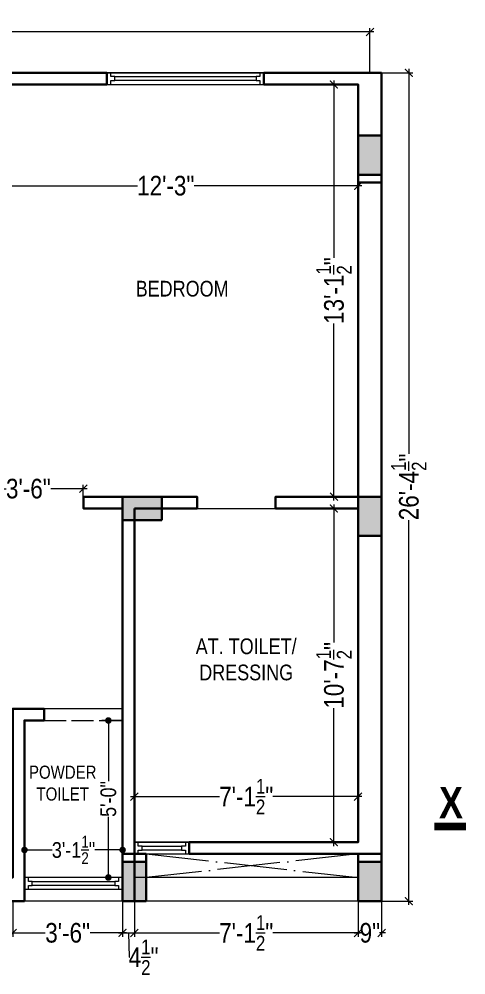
# Model space of a CAD drawing. Header units: millimetres. Extents: x 56222 to 120458, y -162468 to -121287.
# Drawn here: x 118287 to 118457.7, y -159366.6 to -159001.4 of the extents above; entities that cross this region are included whole.
import ezdxf

# ---------------------------------------------------------------- set-up
doc = ezdxf.new("R2010")
doc.units = ezdxf.units.MM
doc.header["$MEASUREMENT"] = 0
doc.header["$PDMODE"] = 35
doc.linetypes.add('ACAD_ISO02W100', pattern=[15, 12, -3])
doc.linetypes.add('ACAD_ISO04W100', pattern=[30, 24, -3, 0, -3])
doc.layers.get('Defpoints').update_dxf_attribs({"color": 220})
for name, color, linetype, lineweight in [('COLUMN', 1, 'Continuous', 30), ('GROUND FLOOR', 7, 'Continuous', 9), ('GROUND FLOOR ( DW_RAIL )', 7, 'Continuous', 9), ('SECOND FLOOR', 7, 'Continuous', 9), ('SECOND FLOOR  ( PLINE )', 251, 'Continuous', 30), ('SECOND FLOOR ( DIM )', 7, 'Continuous', 9), ('SECOND FLOOR ( DW_RAIL )', 7, 'Continuous', 9), ('SECOND FLOOR ( PLine )', 7, 'Continuous', 30), ('SECOND FLOOR ( TEXT )', 7, 'Continuous', 9), ('SECTION', 7, 'Continuous', 9)]:
    doc.layers.add(name, color=color, linetype=linetype, lineweight=lineweight)
doc.styles.add('Cn BT~6', font='swissc.ttf', dxfattribs={"height": 6})
doc.styles.add("Cn_BT_0'-0", font='swissc.ttf')
doc.styles.add('Cn_BT_7½', font='swissc.ttf', dxfattribs={"height": 7.5})
doc.styles.add('KATHA', font='swissc.ttf')
doc.dimstyles.new('Cn BT~6', dxfattribs={"dimtxt": 0.18, "dimasz": 2.5, "dimexe": 2.5, "dimexo": 0, "dimgap": 0.09, "dimtad": 0, "dimdec": 3, "dimzin": 3, "dimdsep": 46, "dimlunit": 4, "dimtxsty": 'Cn BT~6', "dimblk": 'DOT', "dimcen": 0.09, "dimdle": 2, "dimclrd": 250, "dimclre": 250, "dimclrt": 5, "dimadec": 0, "dimazin": 0, "dimtfac": 0.75, "dimtdec": 3, "dimtofl": 0, "dimtmove": 0, "dimatfit": 3, "dimfxl": 1, "dimtolj": 1, "dimtzin": 0, "dimlwd": 15, "dimlwe": 15, "dimarcsym": 0})
doc.dimstyles.new('Cn_BT_7½', dxfattribs={"dimtxt": 9, "dimasz": 3, "dimexe": 1.5, "dimexo": 0, "dimgap": 0.09, "dimtad": 0, "dimdec": 3, "dimzin": 3, "dimdsep": 46, "dimlunit": 4, "dimtxsty": 'Cn_BT_7½', "dimblk": 'ARCHTICK', "dimcen": 0.09, "dimdle": 1.5, "dimclrd": 251, "dimclre": 251, "dimclrt": 14, "dimadec": 0, "dimazin": 0, "dimtfac": 0.75, "dimtdec": 3, "dimtofl": 0, "dimtmove": 0, "dimatfit": 3, "dimfxl": 0, "dimtolj": 1, "dimtzin": 0, "dimlwd": 15, "dimlwe": 15, "dimarcsym": 0})

# ---------------------------------------------------------------- blocks, each defined once
blk = doc.blocks.new('_ArchTick')
at = {"color": 0, "linetype": 'ByBlock', "const_width": 0.15}
blk.add_lwpolyline([(-0.5, -0.5), (0.5, 0.5)], dxfattribs=at)
blk = doc.blocks.new('*D389')
at = {"layer": 'Defpoints', "color": 0, "transparency": 16777216}
for p in [(118416.51, -159298.46), (118331.01, -159306.52), (118416.51, -159306.52)]:
    blk.add_point(p, dxfattribs=at)
at = {"layer": 'SECOND FLOOR ( DIM )', "color": 251, "lineweight": 15, "transparency": 16777216}
for p, q in [((118331.01, -159306.52), (118331.01, -159296.96)), ((118416.51, -159306.52), (118416.51, -159296.96)), ((118329.51, -159298.46), (118363.56, -159298.46)), ((118418.01, -159298.46), (118383.96, -159298.46))]:
    blk.add_line(p, q, dxfattribs=at)
at = {"layer": 'SECOND FLOOR ( DIM )', "color": 251, "lineweight": 15, "transparency": 16777216, "xscale": 3, "yscale": 3, "zscale": 3, "rotation": 180}
blk.add_blockref('_ArchTick', (118331.01, -159298.46), dxfattribs=at)
at = {"layer": 'SECOND FLOOR ( DIM )', "color": 251, "lineweight": 15, "transparency": 16777216, "xscale": 3, "yscale": 3, "zscale": 3}
blk.add_blockref('_ArchTick', (118416.51, -159298.46), dxfattribs=at)
at = {"layer": 'SECOND FLOOR ( DIM )', "color": 14, "transparency": 16777216, "insert": (118373.76, -159298.46), "char_height": 7.5, "attachment_point": 5, "style": 'Cn_BT_7½'}
blk.add_mtext('\\A1;7\'-1{\\H0.75x;\\S1/2;}"', dxfattribs=at)
blk = doc.blocks.new('*D390')
at = {"layer": 'Defpoints', "color": 0, "transparency": 16777216}
for p in [(118425.51, -159021.86), (118421.01, -159338.36), (118435.9, -159338.36)]:
    blk.add_point(p, dxfattribs=at)
at = {"layer": 'SECOND FLOOR ( DIM )', "color": 251, "lineweight": 15, "transparency": 16777216}
for p, q in [((118425.51, -159021.86), (118437.4, -159021.86)), ((118435.9, -159020.36), (118435.9, -159167.44)), ((118435.9, -159339.86), (118435.9, -159192.78)), ((118421.01, -159338.36), (118437.4, -159338.36))]:
    blk.add_line(p, q, dxfattribs=at)
at = {"layer": 'SECOND FLOOR ( DIM )', "color": 251, "lineweight": 15, "transparency": 16777216, "xscale": 3, "yscale": 3, "zscale": 3}
for p, rotation in [((118435.9, -159021.86), 90), ((118435.9, -159338.36), 270)]:
    blk.add_blockref('_ArchTick', p, dxfattribs=dict(at, rotation=rotation))
at = {"layer": 'SECOND FLOOR ( DIM )', "color": 14, "transparency": 16777216, "insert": (118435.9, -159180.11), "char_height": 7.5, "attachment_point": 5, "rotation": 90, "style": 'Cn_BT_7½'}
blk.add_mtext('\\A1;26\'-4{\\H0.75x;\\S1/2;}"', dxfattribs=at)
blk = doc.blocks.new('*D391')
at = {"layer": 'Defpoints', "color": 0, "transparency": 16777216}
for p in [(118416.51, -159188.36), (118407.27, -159315.86), (118416.51, -159315.86)]:
    blk.add_point(p, dxfattribs=at)
at = {"layer": 'SECOND FLOOR ( DIM )', "color": 251, "lineweight": 15, "transparency": 16777216}
for p, q in [((118407.27, -159186.86), (118407.27, -159239.58)), ((118416.51, -159188.36), (118405.77, -159188.36)), ((118407.27, -159317.36), (118407.27, -159264.64)), ((118416.51, -159315.86), (118405.77, -159315.86))]:
    blk.add_line(p, q, dxfattribs=at)
at = {"layer": 'SECOND FLOOR ( DIM )', "color": 251, "lineweight": 15, "transparency": 16777216, "xscale": 3, "yscale": 3, "zscale": 3}
for p, rotation in [((118407.27, -159188.36), 90), ((118407.27, -159315.86), 270)]:
    blk.add_blockref('_ArchTick', p, dxfattribs=dict(at, rotation=rotation))
at = {"layer": 'SECOND FLOOR ( DIM )', "color": 14, "transparency": 16777216, "insert": (118407.27, -159252.11), "char_height": 7.5, "attachment_point": 5, "rotation": 90, "style": 'Cn_BT_7½'}
blk.add_mtext('\\A1;10\'-7{\\H0.75x;\\S1/2;}"', dxfattribs=at)
blk = doc.blocks.new('*D392')
at = {"layer": 'Defpoints', "color": 0, "transparency": 16777216}
for p in [(118416.51, -159026.36), (118407.27, -159183.86), (118416.51, -159183.86)]:
    blk.add_point(p, dxfattribs=at)
at = {"layer": 'SECOND FLOOR ( DIM )', "color": 251, "lineweight": 15, "transparency": 16777216}
for p, q in [((118416.51, -159026.36), (118405.77, -159026.36)), ((118407.27, -159024.86), (118407.27, -159092.58)), ((118407.27, -159185.36), (118407.27, -159117.64)), ((118416.51, -159183.86), (118405.77, -159183.86))]:
    blk.add_line(p, q, dxfattribs=at)
at = {"layer": 'SECOND FLOOR ( DIM )', "color": 251, "lineweight": 15, "transparency": 16777216, "xscale": 3, "yscale": 3, "zscale": 3}
for p, rotation in [((118407.27, -159026.36), 90), ((118407.27, -159183.86), 270)]:
    blk.add_blockref('_ArchTick', p, dxfattribs=dict(at, rotation=rotation))
at = {"layer": 'SECOND FLOOR ( DIM )', "color": 14, "transparency": 16777216, "insert": (118407.27, -159105.11), "char_height": 7.5, "attachment_point": 5, "rotation": 90, "style": 'Cn_BT_7½'}
blk.add_mtext('\\A1;13\'-1{\\H0.75x;\\S1/2;}"', dxfattribs=at)
blk = doc.blocks.new('*D393')
at = {"layer": 'Defpoints', "color": 0, "transparency": 16777216}
for p in [(118269.51, -159054.86), (118416.51, -159054.86), (118416.51, -159065.06)]:
    blk.add_point(p, dxfattribs=at)
at = {"layer": 'SECOND FLOOR ( DIM )', "color": 251, "lineweight": 15, "transparency": 16777216}
for p, q in [((118269.51, -159054.86), (118269.51, -159066.56)), ((118416.51, -159054.86), (118416.51, -159066.56)), ((118268.01, -159065.06), (118332.15, -159065.06)), ((118418.01, -159065.06), (118353.87, -159065.06))]:
    blk.add_line(p, q, dxfattribs=at)
at = {"layer": 'SECOND FLOOR ( DIM )', "color": 251, "lineweight": 15, "transparency": 16777216, "xscale": 3, "yscale": 3, "zscale": 3, "rotation": 180}
blk.add_blockref('_ArchTick', (118269.51, -159065.06), dxfattribs=at)
at = {"layer": 'SECOND FLOOR ( DIM )', "color": 251, "lineweight": 15, "transparency": 16777216, "xscale": 3, "yscale": 3, "zscale": 3}
blk.add_blockref('_ArchTick', (118416.51, -159065.06), dxfattribs=at)
at = {"layer": 'SECOND FLOOR ( DIM )', "color": 14, "transparency": 16777216, "insert": (118343.01, -159065.06), "char_height": 7.5, "attachment_point": 5, "style": 'Cn_BT_7½'}
blk.add_mtext('\\A1;12\'-3"', dxfattribs=at)
blk = doc.blocks.new('*D395')
at = {"layer": 'Defpoints', "color": 0, "transparency": 16777216}
for p in [(118013.01, -159006.3), (118013.01, -159021.86), (118421.01, -159021.86)]:
    blk.add_point(p, dxfattribs=at)
at = {"layer": 'SECOND FLOOR ( DIM )', "color": 251, "lineweight": 15, "transparency": 16777216}
for p, q in [((118013.01, -159021.86), (118013.01, -159004.8)), ((118421.01, -159021.86), (118421.01, -159004.8)), ((118011.51, -159006.3), (118199.98, -159006.3)), ((118422.51, -159006.3), (118222.05, -159006.3))]:
    blk.add_line(p, q, dxfattribs=at)
at = {"layer": 'SECOND FLOOR ( DIM )', "color": 251, "lineweight": 15, "transparency": 16777216, "xscale": 3, "yscale": 3, "zscale": 3, "rotation": 180}
blk.add_blockref('_ArchTick', (118013.01, -159006.3), dxfattribs=at)
at = {"layer": 'SECOND FLOOR ( DIM )', "color": 251, "lineweight": 15, "transparency": 16777216, "xscale": 3, "yscale": 3, "zscale": 3}
blk.add_blockref('_ArchTick', (118421.01, -159006.3), dxfattribs=at)
at = {"layer": 'SECOND FLOOR ( DIM )', "color": 14, "transparency": 16777216, "insert": (118211.01, -159006.3), "char_height": 7.5, "attachment_point": 5, "style": 'Cn_BT_7½'}
blk.add_mtext('\\A1;34\'-0"', dxfattribs=at)
blk = doc.blocks.new('*D384')
at = {"layer": 'Defpoints', "color": 0, "transparency": 16777216}
for p in [(118284.51, -159338.36), (118326.51, -159338.36), (118326.51, -159350.53)]:
    blk.add_point(p, dxfattribs=at)
at = {"layer": 'SECOND FLOOR ( DIM )', "color": 251, "lineweight": 15, "transparency": 16777216}
for p, q in [((118284.51, -159338.36), (118284.51, -159352.03)), ((118326.51, -159338.36), (118326.51, -159352.03)), ((118283.01, -159350.53), (118296.96, -159350.53)), ((118328.01, -159350.53), (118314.07, -159350.53))]:
    blk.add_line(p, q, dxfattribs=at)
at = {"layer": 'SECOND FLOOR ( DIM )', "color": 251, "lineweight": 15, "transparency": 16777216, "xscale": 3, "yscale": 3, "zscale": 3, "rotation": 180}
blk.add_blockref('_ArchTick', (118284.51, -159350.53), dxfattribs=at)
at = {"layer": 'SECOND FLOOR ( DIM )', "color": 251, "lineweight": 15, "transparency": 16777216, "xscale": 3, "yscale": 3, "zscale": 3}
blk.add_blockref('_ArchTick', (118326.51, -159350.53), dxfattribs=at)
at = {"layer": 'SECOND FLOOR ( DIM )', "color": 14, "transparency": 16777216, "insert": (118305.51, -159350.53), "char_height": 7.5, "attachment_point": 5, "style": 'Cn_BT_7½'}
blk.add_mtext('\\A1;3\'-6"', dxfattribs=at)
blk = doc.blocks.new('*D385')
at = {"layer": 'Defpoints', "color": 0, "transparency": 16777216}
for p in [(118326.51, -159338.36), (118331.01, -159338.36), (118331.01, -159350.53)]:
    blk.add_point(p, dxfattribs=at)
at = {"layer": 'SECOND FLOOR ( DIM )', "color": 251, "lineweight": 15, "transparency": 16777216}
for p, q in [((118326.51, -159338.36), (118326.51, -159352.03)), ((118331.01, -159338.36), (118331.01, -159352.03)), ((118325.01, -159350.53), (118332.51, -159350.53)), ((118328.76, -159350.53), (118328.99, -159359.81)), ((118328.99, -159359.81), (118329.17, -159359.81))]:
    blk.add_line(p, q, dxfattribs=at)
at = {"layer": 'SECOND FLOOR ( DIM )', "color": 251, "lineweight": 15, "transparency": 16777216, "xscale": 3, "yscale": 3, "zscale": 3, "rotation": 180}
blk.add_blockref('_ArchTick', (118326.51, -159350.53), dxfattribs=at)
at = {"layer": 'SECOND FLOOR ( DIM )', "color": 251, "lineweight": 15, "transparency": 16777216, "xscale": 3, "yscale": 3, "zscale": 3}
blk.add_blockref('_ArchTick', (118331.01, -159350.53), dxfattribs=at)
at = {"layer": 'SECOND FLOOR ( DIM )', "color": 14, "transparency": 16777216, "insert": (118334.54, -159359.81), "char_height": 7.5, "attachment_point": 5, "style": 'Cn_BT_7½'}
blk.add_mtext('\\A1;4{\\H0.75x;\\S1/2;}"', dxfattribs=at)
blk = doc.blocks.new('*D386')
at = {"layer": 'Defpoints', "color": 0, "transparency": 16777216}
for p in [(118331.01, -159338.36), (118416.51, -159338.36), (118416.51, -159350.53)]:
    blk.add_point(p, dxfattribs=at)
at = {"layer": 'SECOND FLOOR ( DIM )', "color": 251, "lineweight": 15, "transparency": 16777216}
for p, q in [((118331.01, -159338.36), (118331.01, -159352.03)), ((118416.51, -159338.36), (118416.51, -159352.03)), ((118329.51, -159350.53), (118363.56, -159350.53)), ((118418.01, -159350.53), (118383.96, -159350.53))]:
    blk.add_line(p, q, dxfattribs=at)
at = {"layer": 'SECOND FLOOR ( DIM )', "color": 251, "lineweight": 15, "transparency": 16777216, "xscale": 3, "yscale": 3, "zscale": 3, "rotation": 180}
blk.add_blockref('_ArchTick', (118331.01, -159350.53), dxfattribs=at)
at = {"layer": 'SECOND FLOOR ( DIM )', "color": 251, "lineweight": 15, "transparency": 16777216, "xscale": 3, "yscale": 3, "zscale": 3}
blk.add_blockref('_ArchTick', (118416.51, -159350.53), dxfattribs=at)
at = {"layer": 'SECOND FLOOR ( DIM )', "color": 14, "transparency": 16777216, "insert": (118373.76, -159350.53), "char_height": 7.5, "attachment_point": 5, "style": 'Cn_BT_7½'}
blk.add_mtext('\\A1;7\'-1{\\H0.75x;\\S1/2;}"', dxfattribs=at)
blk = doc.blocks.new('*D387')
at = {"layer": 'Defpoints', "color": 0, "transparency": 16777216}
for p in [(118416.51, -159338.36), (118425.51, -159338.36), (118425.51, -159350.53)]:
    blk.add_point(p, dxfattribs=at)
at = {"layer": 'SECOND FLOOR ( DIM )', "color": 251, "lineweight": 15, "transparency": 16777216}
for p, q in [((118416.51, -159338.36), (118416.51, -159352.03)), ((118425.51, -159338.36), (118425.51, -159352.03)), ((118415.01, -159350.53), (118417.36, -159350.53)), ((118427.01, -159350.53), (118424.67, -159350.53))]:
    blk.add_line(p, q, dxfattribs=at)
at = {"layer": 'SECOND FLOOR ( DIM )', "color": 251, "lineweight": 15, "transparency": 16777216, "xscale": 3, "yscale": 3, "zscale": 3, "rotation": 180}
blk.add_blockref('_ArchTick', (118416.51, -159350.53), dxfattribs=at)
at = {"layer": 'SECOND FLOOR ( DIM )', "color": 251, "lineweight": 15, "transparency": 16777216, "xscale": 3, "yscale": 3, "zscale": 3}
blk.add_blockref('_ArchTick', (118425.51, -159350.53), dxfattribs=at)
at = {"layer": 'SECOND FLOOR ( DIM )', "color": 14, "transparency": 16777216, "insert": (118421.01, -159350.53), "char_height": 7.5, "attachment_point": 5, "style": 'Cn_BT_7½'}
blk.add_mtext('\\A1;9"', dxfattribs=at)
blk = doc.blocks.new('*D379')
at = {"layer": 'Defpoints', "color": 0, "transparency": 16777216}
for p in [(118269.51, -159180.81), (118269.51, -159188.36), (118311.51, -159188.36)]:
    blk.add_point(p, dxfattribs=at)
at = {"layer": 'SECOND FLOOR ( DIM )', "color": 251, "lineweight": 15, "transparency": 16777216}
for p, q in [((118269.51, -159188.36), (118269.51, -159179.31)), ((118311.51, -159188.36), (118311.51, -159179.31)), ((118268.01, -159180.81), (118281.96, -159180.81)), ((118313.01, -159180.81), (118299.07, -159180.81))]:
    blk.add_line(p, q, dxfattribs=at)
at = {"layer": 'SECOND FLOOR ( DIM )', "color": 251, "lineweight": 15, "transparency": 16777216, "xscale": 3, "yscale": 3, "zscale": 3, "rotation": 180}
blk.add_blockref('_ArchTick', (118269.51, -159180.81), dxfattribs=at)
at = {"layer": 'SECOND FLOOR ( DIM )', "color": 251, "lineweight": 15, "transparency": 16777216, "xscale": 3, "yscale": 3, "zscale": 3}
blk.add_blockref('_ArchTick', (118311.51, -159180.81), dxfattribs=at)
at = {"layer": 'SECOND FLOOR ( DIM )', "color": 14, "transparency": 16777216, "insert": (118290.51, -159180.81), "char_height": 7.5, "attachment_point": 5, "style": 'Cn_BT_7½'}
blk.add_mtext('\\A1;3\'-6"', dxfattribs=at)
blk = doc.blocks.new('_Dot')
at = {"color": 0, "linetype": 'ByBlock', "lineweight": -2}
blk.add_line((-0.5, 0), (-1, 0), dxfattribs=at)
at = {"color": 0, "linetype": 'ByBlock', "const_width": 0.5}
blk.add_lwpolyline([(-0.25, 0, 1), (0.25, 0, 1)], format="xyb", close=True, dxfattribs=at)
blk = doc.blocks.new('*D377')
at = {"layer": 'Defpoints', "color": 0, "transparency": 16777216}
for p in [(118289.01, -159311.36), (118326.51, -159311.36), (118326.51, -159318.83)]:
    blk.add_point(p, dxfattribs=at)
at = {"layer": 'SECOND FLOOR ( DIM )', "color": 250, "lineweight": 15, "transparency": 16777216}
for p, q in [((118289.01, -159311.36), (118289.01, -159321.33)), ((118326.51, -159311.36), (118326.51, -159321.33)), ((118291.51, -159318.83), (118299.57, -159318.83)), ((118324.01, -159318.83), (118315.96, -159318.83))]:
    blk.add_line(p, q, dxfattribs=at)
at = {"layer": 'SECOND FLOOR ( DIM )', "color": 250, "lineweight": 15, "transparency": 16777216, "xscale": 2.5, "yscale": 2.5, "zscale": 2.5, "rotation": 180}
blk.add_blockref('_Dot', (118289.01, -159318.83), dxfattribs=at)
at = {"layer": 'SECOND FLOOR ( DIM )', "color": 250, "lineweight": 15, "transparency": 16777216, "xscale": 2.5, "yscale": 2.5, "zscale": 2.5}
blk.add_blockref('_Dot', (118326.51, -159318.83), dxfattribs=at)
at = {"layer": 'SECOND FLOOR ( DIM )', "color": 5, "transparency": 16777216, "insert": (118307.76, -159318.83), "char_height": 6, "attachment_point": 5, "style": 'Cn BT~6'}
blk.add_mtext('\\A1;3\'-1{\\H0.75x;\\S1/2;}"', dxfattribs=at)
blk = doc.blocks.new('*D378')
at = {"layer": 'Defpoints', "color": 0, "transparency": 16777216}
for p in [(118321.08, -159269.36), (118326.51, -159269.36), (118326.51, -159329.36)]:
    blk.add_point(p, dxfattribs=at)
at = {"layer": 'SECOND FLOOR ( DIM )', "color": 250, "lineweight": 15, "transparency": 16777216}
for p, q in [((118326.51, -159269.36), (118318.58, -159269.36)), ((118321.08, -159271.86), (118321.08, -159292.51)), ((118321.08, -159326.86), (118321.08, -159306.21)), ((118326.51, -159329.36), (118318.58, -159329.36))]:
    blk.add_line(p, q, dxfattribs=at)
at = {"layer": 'SECOND FLOOR ( DIM )', "color": 250, "lineweight": 15, "transparency": 16777216, "xscale": 2.5, "yscale": 2.5, "zscale": 2.5}
for p, rotation in [((118321.08, -159269.36), 90), ((118321.08, -159329.36), 270)]:
    blk.add_blockref('_Dot', p, dxfattribs=dict(at, rotation=rotation))
at = {"layer": 'SECOND FLOOR ( DIM )', "color": 5, "transparency": 16777216, "insert": (118321.08, -159299.36), "char_height": 6, "attachment_point": 5, "rotation": 90, "style": 'Cn BT~6'}
blk.add_mtext('\\A1;5\'-0"', dxfattribs=at)

msp = doc.modelspace()

# ---------------------------------------------------------------- hatches: boundary and pattern name
at = {"layer": 'COLUMN'}
h = msp.add_hatch(color=256, dxfattribs=at)
h.dxf.hatch_style = 1
h.paths.add_polyline_path([(118416.51438, -159060.85958), (118425.51438, -159060.85958), (118425.51438, -159045.85958), (118416.51438, -159045.85958)])
h = msp.add_hatch(color=256, dxfattribs=at)
h.dxf.hatch_style = 1
h.paths.add_polyline_path([(118341.51438, -159192.85958), (118341.51438, -159183.85958), (118326.51438, -159183.85958), (118326.51438, -159192.85958)])
h = msp.add_hatch(color=256, dxfattribs=at)
h.dxf.hatch_style = 1
h.paths.add_polyline_path([(118416.51438, -159198.85958), (118425.51438, -159198.85958), (118425.51438, -159183.85958), (118416.51438, -159183.85958)])
h = msp.add_hatch(color=256, dxfattribs=at)
h.dxf.hatch_style = 1
h.paths.add_polyline_path([(118326.51438, -159338.35958), (118335.51438, -159338.35958), (118335.51438, -159323.35958), (118326.51438, -159323.35958)])
h = msp.add_hatch(color=256, dxfattribs=at)
h.dxf.hatch_style = 1
h.paths.add_polyline_path([(118416.51438, -159338.35958), (118425.51438, -159338.35958), (118425.51438, -159323.35958), (118416.51438, -159323.35958)])

# ---------------------------------------------------------------- linework, layer by layer
for points in [[(118416.51438, -159045.85958), (118425.51438, -159045.85958), (118425.51438, -159063.85958), (118416.51438, -159063.85958)], [(118416.51438, -159060.85958), (118425.51438, -159060.85958), (118425.51438, -159045.85958), (118416.51438, -159045.85958)], [(118341.51438, -159192.85958), (118341.51438, -159183.85958), (118326.51438, -159183.85958), (118326.51438, -159192.85958)], [(118416.51438, -159198.85958), (118425.51438, -159198.85958), (118425.51438, -159183.85958), (118416.51438, -159183.85958)], [(118326.51438, -159320.35958), (118335.51438, -159320.35958), (118335.51438, -159338.35958), (118326.51438, -159338.35958)], [(118416.51438, -159320.35958), (118425.51438, -159320.35958), (118425.51438, -159338.35958), (118416.51438, -159338.35958)], [(118326.51438, -159338.35958), (118335.51438, -159338.35958), (118335.51438, -159323.35958), (118326.51438, -159323.35958)], [(118416.51438, -159338.35958), (118425.51438, -159338.35958), (118425.51438, -159323.35958), (118416.51438, -159323.35958)]]:
    msp.add_lwpolyline(points, close=True, dxfattribs=at)
at = {"layer": 'GROUND FLOOR'}
msp.add_line((118352.01438, -159315.85958), (118352.01438, -159320.35958), dxfattribs=at)
at = {"layer": 'GROUND FLOOR ( DW_RAIL )'}
for points in [[(118352.01438, -159315.85958), (118350.51438, -159315.85958), (118350.51438, -159317.35958), (118349.01438, -159317.35958), (118349.01438, -159318.85958), (118334.01438, -159318.85958), (118334.01438, -159317.35958), (118332.51438, -159317.35958), (118332.51438, -159315.85958), (118331.01438, -159315.85958), (118331.01438, -159320.35958), (118332.51438, -159320.35958), (118332.51438, -159318.85958), (118334.01438, -159318.85958), (118334.01438, -159317.35958), (118349.01438, -159317.35958), (118349.01438, -159318.85958), (118350.51438, -159318.85958), (118350.51438, -159320.35958), (118352.01438, -159320.35958), (118352.01438, -159315.85958), (118331.01438, -159315.85958), (118331.01438, -159320.35958), (118352.01438, -159320.35958)], [(118326.51438, -159329.35958), (118325.01438, -159329.35958), (118325.01438, -159330.85958), (118323.51438, -159330.85958), (118323.51438, -159332.35958), (118292.01438, -159332.35958), (118292.01438, -159330.85958), (118290.51438, -159330.85958), (118290.51438, -159329.35958), (118289.01438, -159329.35958), (118289.01438, -159333.85958), (118290.51438, -159333.85958), (118290.51438, -159332.35958), (118292.01438, -159332.35958), (118292.01438, -159330.85958), (118323.51438, -159330.85958), (118323.51438, -159332.35958), (118325.01438, -159332.35958), (118325.01438, -159333.85958), (118326.51438, -159333.85958), (118326.51438, -159329.35958), (118289.01438, -159329.35958), (118289.01438, -159333.85958), (118326.51438, -159333.85958)]]:
    msp.add_lwpolyline(points, close=True, dxfattribs=at)
at = {"layer": 'SECOND FLOOR'}
for p, q in [((118013.01438, -159021.85958), (118425.51438, -159021.85958)), ((118320.51438, -159021.85958), (118320.51438, -159026.35958)), ((118380.51438, -159021.85958), (118380.51438, -159026.35958)), ((118269.51438, -159026.35958), (118416.51438, -159026.35958)), ((118416.51438, -159026.35958), (118416.51438, -159183.85958)), ((118311.51438, -159183.85958), (118355.01438, -159183.85958)), ((118311.51438, -159188.35958), (118311.51438, -159183.85958)), ((118355.01438, -159183.85958), (118355.01438, -159188.35958)), ((118385.01438, -159183.85958), (118416.51438, -159183.85958)), ((118385.01438, -159183.85958), (118385.01438, -159188.35958)), ((118311.51438, -159188.35958), (118326.51438, -159188.35958)), ((118326.51438, -159188.35958), (118326.51438, -159338.35958)), ((118331.01438, -159188.35958), (118331.01438, -159338.35958)), ((118331.01438, -159188.35958), (118416.51438, -159188.35958)), ((118416.51438, -159188.35958), (118416.51438, -159315.85958)), ((118326.51438, -159264.85958), (118284.51438, -159264.85958)), ((118296.51438, -159264.85958), (118296.51438, -159269.35958)), ((118296.51438, -159269.35958), (118289.01438, -159269.35958)), ((118289.01438, -159269.35958), (118289.01438, -159338.35958)), ((118331.01438, -159315.85958), (118416.51438, -159315.85958)), ((118331.01438, -159320.35958), (118416.51438, -159320.35958)), ((118416.51438, -159320.35958), (118416.51438, -159338.35958)), ((118326.51438, -159329.35958), (118289.01438, -159329.35958)), ((118416.51438, -159329.35958), (118331.01438, -159329.35958)), ((118425.51438, -159338.35958), (118013.01438, -159338.35958))]:
    msp.add_line(p, q, dxfattribs=at)
at = {"layer": 'SECOND FLOOR', "linetype": 'ACAD_ISO02W100', "ltscale": 0.7}
msp.add_line((118296.51438, -159269.35958), (118326.51438, -159269.35958), dxfattribs=at)
at = {"layer": 'SECOND FLOOR', "color": 1, "linetype": 'ACAD_ISO04W100'}
for p, q in [((118335.51438, -159320.35958), (118416.51438, -159329.35958)), ((118416.51438, -159320.35958), (118335.51438, -159329.35958))]:
    msp.add_line(p, q, dxfattribs=at)
at = {"layer": 'SECOND FLOOR  ( PLINE )'}
for points in [[(118320.51438, -159021.85958), (118199.01438, -159021.85958), (118199.01438, -159026.35958), (118265.01438, -159026.35958), (118265.01438, -159188.35958), (118269.51438, -159188.35958), (118269.51438, -159026.35958), (118320.51438, -159026.35958)], [(118425.51438, -159021.85958), (118380.51438, -159021.85958), (118380.51438, -159026.35958), (118416.51438, -159026.35958), (118416.51438, -159183.85958), (118385.01438, -159183.85958), (118385.01438, -159188.35958), (118416.51438, -159188.35958), (118416.51438, -159315.85958), (118352.01438, -159315.85958), (118352.01438, -159320.35958), (118416.51438, -159320.35958), (118416.51438, -159338.35958), (118425.51438, -159338.35958)]]:
    msp.add_lwpolyline(points, close=True, dxfattribs=at)
at = {"layer": 'SECOND FLOOR ( DW_RAIL )'}
msp.add_lwpolyline([(118380.51438, -159021.85958), (118379.01438, -159021.85958), (118379.01438, -159023.35958), (118377.51438, -159023.35958), (118377.51438, -159024.85958), (118323.51438, -159024.85958), (118323.51438, -159023.35958), (118322.01438, -159023.35958), (118322.01438, -159021.85958), (118320.51438, -159021.85958), (118320.51438, -159026.35958), (118322.01438, -159026.35958), (118322.01438, -159024.85958), (118323.51438, -159024.85958), (118323.51438, -159023.35958), (118377.51438, -159023.35958), (118377.51438, -159024.85958), (118379.01438, -159024.85958), (118379.01438, -159026.35958), (118380.51438, -159026.35958), (118380.51438, -159021.85958), (118320.51438, -159021.85958), (118320.51438, -159026.35958), (118380.51438, -159026.35958)], close=True, dxfattribs=at)
at = {"layer": 'SECOND FLOOR ( PLine )'}
for points in [[(118331.01438, -159188.35958), (118355.01438, -159188.35958), (118355.01438, -159183.85958), (118311.51438, -159183.85958), (118311.51438, -159188.35958), (118326.51438, -159188.35958), (118326.51438, -159338.35958), (118331.01438, -159338.35958)], [(118289.01438, -159338.35958), (118230.51438, -159338.35958), (118230.51438, -159329.35958), (118284.51438, -159329.35958), (118284.51438, -159264.85958), (118296.51438, -159264.85958), (118296.51438, -159269.35958), (118289.01438, -159269.35958)]]:
    msp.add_lwpolyline(points, close=True, dxfattribs=at)
at = {"layer": 'SECTION', "color": 5}
msp.add_lwpolyline([(117984.58394, -159308.35958, 12, 12, 0), (117984.58394, -159311.35958, 0, 0, 0), (118451.71314, -159311.35958, 12, 12, 0), (118451.71314, -159308.35958, 12, 12, 0)], format="xyseb", dxfattribs=at)

# ---------------------------------------------------------------- texts
at = {"layer": 'SECOND FLOOR ( TEXT )', "attachment_point": 5}
for s, insert, char_height, style in [('BEDROOM', (118349.27674, -159104.41304), 6, 'KATHA'), ('AT. TOILET/\\PDRESSING', (118373.75165, -159246.05391), 6, 'KATHA'), ('POWDER\\PTOILET', (118303.63339, -159293.31478), 5, "Cn_BT_0'-0")]:
    msp.add_mtext(s, dxfattribs=dict(at, insert=insert, char_height=char_height, style=style))
at = {"layer": 'SECTION', "color": 5, "insert": (118447.43679, -159306.72093), "char_height": 12, "attachment_point": 7, "line_spacing_factor": 1.157143, "style": "Cn_BT_0'-0"}
msp.add_mtext('{\\fSwis721 Cn BT|b1|i0|c0|p34;X}', dxfattribs=at)

# ---------------------------------------------------------------- dimensions: what is measured, and where the dimension line sits
at = {"layer": 'SECOND FLOOR ( DIM )'}
dim = msp.add_linear_dim(base=(118013.01438, -159006.29975), p1=(118421.01438, -159021.85958), p2=(118013.01438, -159021.85958), dimstyle='Cn_BT_7½', dxfattribs=at)
dim.commit()
dim.dimension.update_dxf_attribs({"geometry": '*D395', "text_midpoint": (118211.01438, -159006.29975), "dimtype": 160})
dim = msp.add_linear_dim(base=(118435.90271, -159338.35958), p1=(118425.51438, -159021.85958), p2=(118421.01438, -159338.35958), angle=90, dimstyle='Cn_BT_7½', override={"dimtmove": 1}, dxfattribs=at)
dim.commit()
dim.dimension.update_dxf_attribs({"geometry": '*D390', "text_midpoint": (118435.90271, -159180.10958)})
for base, p1, p2, dimstyle, picture, middle in [((118407.26988, -159183.85958), (118416.51438, -159026.35958), (118416.51438, -159183.85958), 'Cn_BT_7½', '*D392', (118407.26988, -159105.10958)), ((118407.26988, -159315.85958), (118416.51438, -159188.35958), (118416.51438, -159315.85958), 'Cn_BT_7½', '*D391', (118407.26988, -159252.10958)), ((118321.0781, -159269.35958), (118326.51438, -159329.35958), (118326.51438, -159269.35958), 'Cn BT~6', '*D378', (118321.0781, -159299.35958))]:
    dim = msp.add_linear_dim(base=base, p1=p1, p2=p2, angle=90, dimstyle=dimstyle, dxfattribs=at)
    dim.commit()
    dim.dimension.update_dxf_attribs({"geometry": picture, "text_midpoint": middle})
for base, p1, p2, dimstyle, picture, middle in [((118416.51438, -159065.06038), (118269.51438, -159054.85958), (118416.51438, -159054.85958), 'Cn_BT_7½', '*D393', (118343.01438, -159065.06038)), ((118269.51438, -159180.80666), (118311.51438, -159188.35958), (118269.51438, -159188.35958), 'Cn_BT_7½', '*D379', (118290.51438, -159180.80666)), ((118416.51438, -159298.46176), (118331.01438, -159306.5193), (118416.51438, -159306.5193), 'Cn_BT_7½', '*D389', (118373.76438, -159298.46176)), ((118326.51438, -159318.83387), (118289.01438, -159311.35958), (118326.51438, -159311.35958), 'Cn BT~6', '*D377', (118307.76438, -159318.83387))]:
    dim = msp.add_linear_dim(base=base, p1=p1, p2=p2, dimstyle=dimstyle, dxfattribs=at)
    dim.commit()
    dim.dimension.update_dxf_attribs({"geometry": picture, "text_midpoint": middle})
for base, p1, p2, picture, middle in [((118326.51438, -159350.53204), (118284.51438, -159338.35958), (118326.51438, -159338.35958), '*D384', (118305.51438, -159350.53204)), ((118416.51438, -159350.53204), (118331.01438, -159338.35958), (118416.51438, -159338.35958), '*D386', (118373.76438, -159350.53204)), ((118425.51438, -159350.53204), (118416.51438, -159338.35958), (118425.51438, -159338.35958), '*D387', (118421.01438, -159350.53204))]:
    dim = msp.add_linear_dim(base=base, p1=p1, p2=p2, dimstyle='Cn_BT_7½', override={"dimtmove": 1}, dxfattribs=at)
    dim.commit()
    dim.dimension.update_dxf_attribs({"geometry": picture, "text_midpoint": middle})
dim = msp.add_linear_dim(base=(118331.01438, -159350.53204), p1=(118326.51438, -159338.35958), p2=(118331.01438, -159338.35958), dimstyle='Cn_BT_7½', override={"dimtmove": 1}, dxfattribs=at)
dim.commit()
dim.dimension.update_dxf_attribs({"geometry": '*D385', "text_midpoint": (118329.26056, -159359.81355), "dimtype": 160})

doc.saveas('drawing.dxf')
